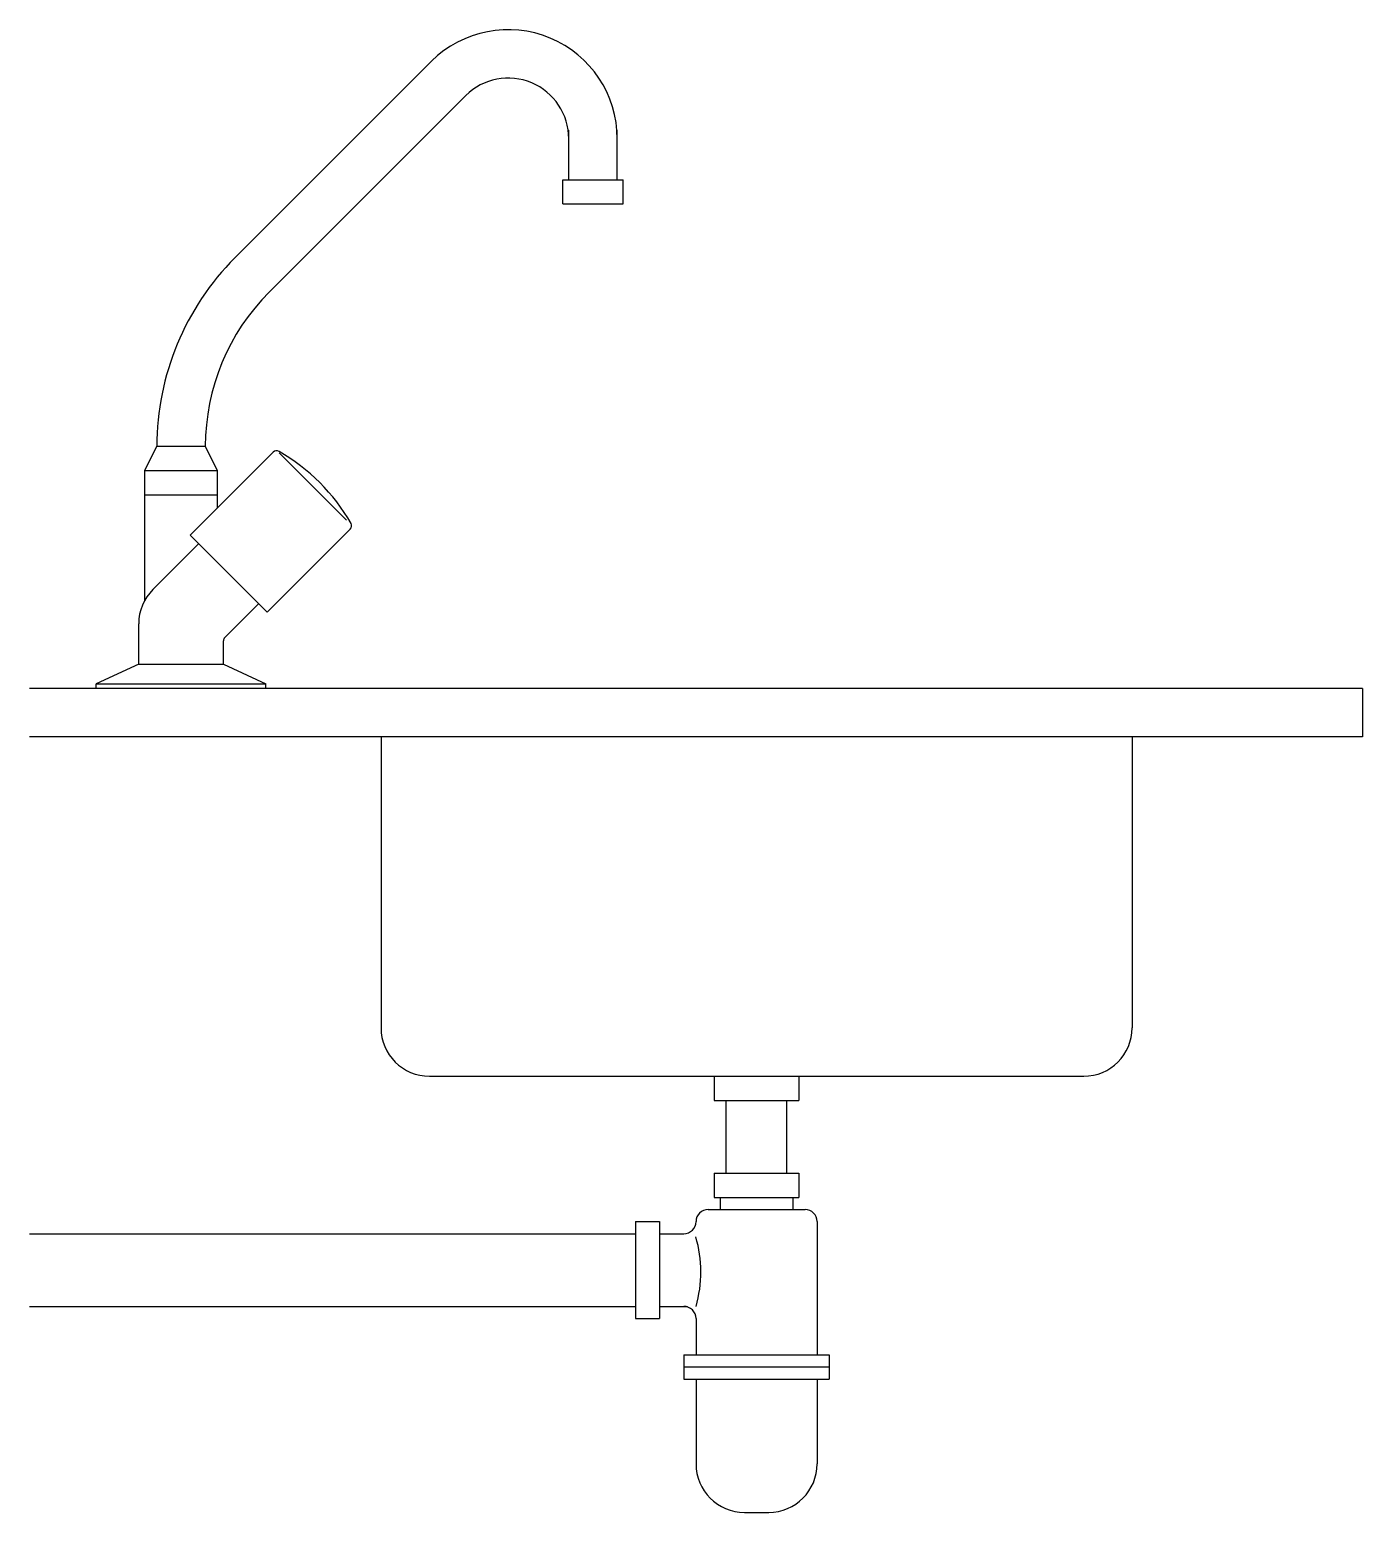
# Model space of a CAD drawing. Header units: centimetres. Extents: x 0 to 55, y 56 to 117.2.
import ezdxf

# ---------------------------------------------------------------- set-up
doc = ezdxf.new("R2010")
doc.units = ezdxf.units.CM

msp = doc.modelspace()

# ---------------------------------------------------------------- linework, layer by layer
for p, q in [((16.586, 115.892), (15.543, 114.849)), ((8.472, 107.778), (15.543, 114.849)), ((18, 114.478), (16.957, 113.435)), ((9.886, 106.364), (16.957, 113.435)), ((22.25, 111), (22.25, 113.042)), ((24.25, 111), (24.25, 113.042)), ((22, 111), (24.5, 111)), ((22, 110), (22, 111)), ((24.5, 110), (24.5, 111)), ((22, 110), (24.5, 110)), ((4.75, 99), (5.25, 100)), ((5.25, 100), (7.25, 100)), ((6.621, 96.328), (10.049, 99.756)), ((7.75, 99), (7.25, 100)), ((10.296, 99.725), (13.071, 96.95)), ((4.75, 93.64), (4.75, 99)), ((4.75, 99), (7.75, 99)), ((7.75, 97.457), (7.75, 99)), ((4.75, 98), (7.75, 98)), ((6.621, 96.328), (9.803, 93.146)), ((9.803, 93.146), (13.231, 96.574)), ((5.086, 94.086), (6.975, 95.975)), ((8.059, 92.109), (9.45, 93.5)), ((4.5, 91), (4.5, 92.672)), ((8, 91), (8, 91.967)), ((4.5, 91), (2.75, 90.2)), ((4.5, 91), (8, 91)), ((8, 91), (9.75, 90.2)), ((55, 90), (0, 90)), ((2.75, 90.2), (9.75, 90.2)), ((2.75, 90), (2.75, 90.2)), ((9.75, 90), (9.75, 90.2)), ((55, 90), (55, 88)), ((55, 88), (0, 88)), ((14.5, 88), (14.5, 76)), ((45.5, 88), (45.5, 76)), ((16.5, 74), (43.5, 74)), ((28.25, 74), (28.25, 73)), ((31.75, 74), (31.75, 73)), ((28.25, 73), (31.75, 73)), ((28.75, 70), (28.75, 73)), ((31.25, 70), (31.25, 73)), ((28.25, 70), (31.75, 70)), ((28.25, 70), (28.25, 69)), ((31.75, 70), (31.75, 69)), ((28.25, 69), (31.75, 69)), ((28.5, 69), (28.5, 68.5)), ((31.5, 69), (31.5, 68.5)), ((25, 68), (25, 64)), ((25, 68), (26, 68)), ((26, 68), (26, 64)), ((28, 68.5), (32, 68.5)), ((32.5, 68), (32.5, 62.5)), ((0, 67.5), (25, 67.5)), ((26, 67.5), (27, 67.5)), ((0, 64.5), (25, 64.5)), ((26, 64.5), (27.144, 64.5)), ((25, 64), (26, 64)), ((27.5, 64), (27.5, 62.5)), ((27, 62.5), (33, 62.5)), ((27, 62.5), (27, 61.5)), ((33, 62.5), (33, 61.5)), ((27, 62), (33, 62)), ((27, 61.5), (33, 61.5)), ((27.5, 61.5), (27.5, 58)), ((32.5, 61.5), (32.5, 58)), ((29.5, 56), (30.5, 56))]:
    msp.add_line(p, q)
for centre, radius, start, end in [((19.75, 112.692), 4.5, 360, 134.68286), ((19.75, 112.692), 2.5, 359.99996, 134.42915), ((16.25, 100), 11, 135, 180), ((16.25, 100), 9, 135, 180), ((10.191, 99.615), 0.2, 59.97821, 135), ((6.222, 92.747), 8.132, 30.02179, 59.97821), ((13.09, 96.716), 0.2, 315, 30.02179), ((6.5, 92.672), 2, 135, 180), ((8.2, 91.967), 0.2, 135, 180), ((16.5, 76), 2, 180, 270), ((43.5, 76), 2, 270, 0), ((27, 68), 0.5, 270, 0), ((28, 68), 0.5, 90, 180), ((32, 68), 0.5, 0, 90), ((22.56, 65.923), 5.141, 343.93057, 16.37718), ((27, 64), 0.5, 0, 90), ((29.5, 58), 2, 180, 270), ((30.5, 58), 2, 270, 0)]:
    msp.add_arc(centre, radius, start, end)

doc.saveas('drawing.dxf')
